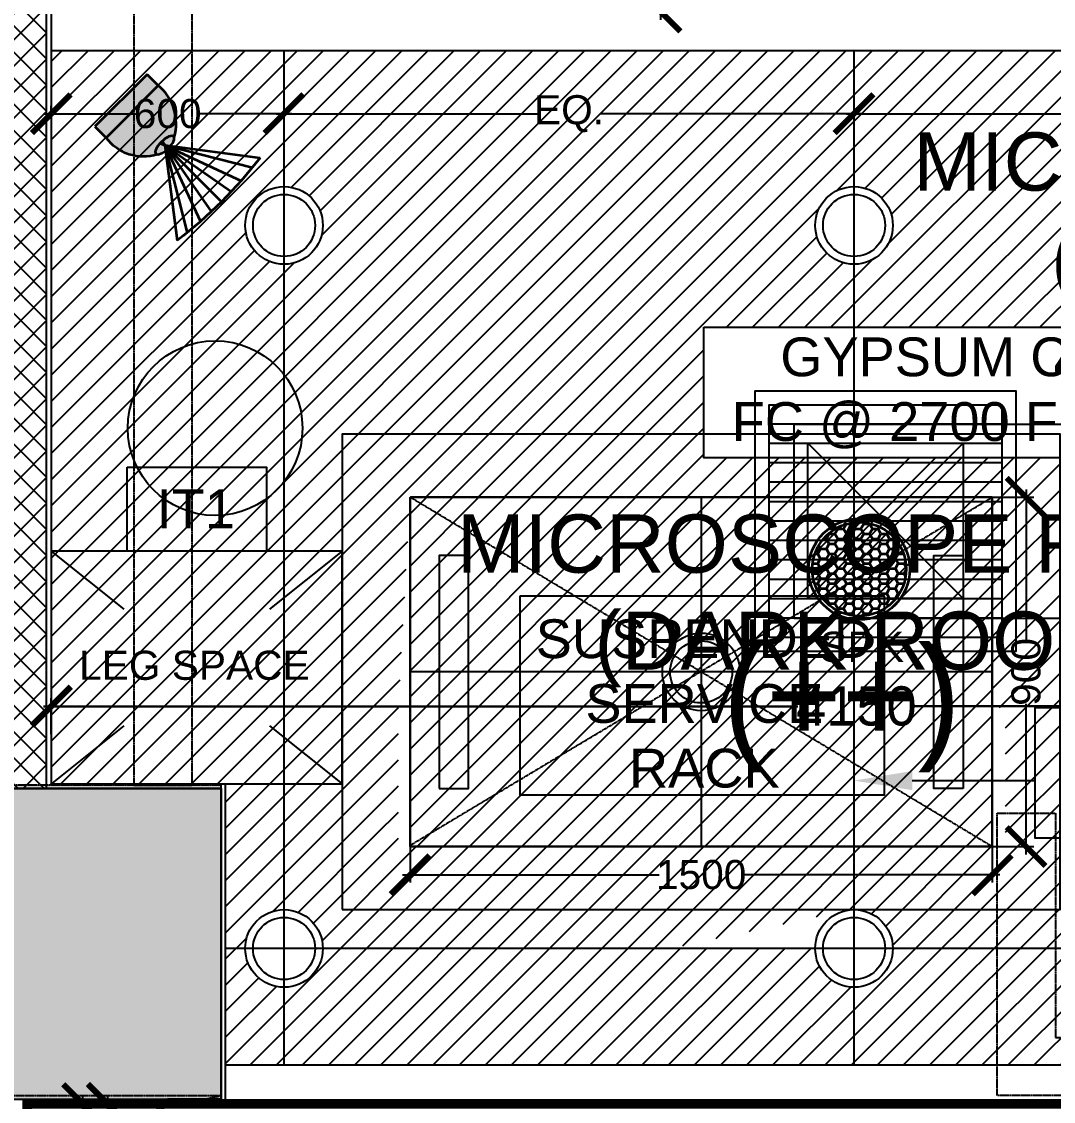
# Model space of a CAD drawing. Header units: millimetres. Extents: x -661525 to 498941, y 282148 to 1359693.
# Drawn here: x -232954 to -230295, y 666103 to 668885 of the extents above; entities that cross this region are included whole.
import ezdxf
from ezdxf import colors
from ezdxf.entities.mleader import LeaderData, LeaderLine
from ezdxf.math import Vec2, Vec3

# ---------------------------------------------------------------- set-up
doc = ezdxf.new("R2010")
doc.units = ezdxf.units.MM
doc.header["$LTSCALE"] = 2.5
doc.header["$PDMODE"] = 35
doc.header["$PDSIZE"] = 15
doc.linetypes.add('CENTER', pattern=[2, 1.25, -0.25, 0.25, -0.25])
doc.linetypes.add('DASHED', pattern=[0.75, 0.5, -0.25])
doc.layers.get('0').update_dxf_attribs({"linetype": 'CONTINUOUS'})
doc.layers.get('DEFPOINTS').update_dxf_attribs({"linetype": 'CONTINUOUS'})
for name, color, linetype in [('A-ANNO-GRID', 5, 'CENTER'), ('A-ANNO-TEXT', 7, 'CONTINUOUS'), ('A-COLS', 7, 'CONTINUOUS'), ('A-COLS-PATT', 252, 'CONTINUOUS'), ('A-ELEV', 8, 'CONTINUOUS'), ('A-WALL-2', 8, 'CONTINUOUS'), ('A-WALL-PATT-150', 8, 'CONTINUOUS'), ('A-WALL-PLAS', 8, 'CONTINUOUS'), ('CEILING', 11, 'CONTINUOUS'), ('DEMARCATION', 8, 'CONTINUOUS'), ('DOOR TYPE', 7, 'CONTINUOUS'), ('I-FURN', 14, 'CONTINUOUS'), ('v-grill', 3, 'CONTINUOUS'), ('V-pressure Gradient', 1, 'CONTINUOUS'), ('v-SA DUCT', 4, 'CONTINUOUS')]:
    doc.layers.add(name, color=color, linetype=linetype)
doc.layers.add('area', color=5, linetype='CONTINUOUS', plot=False)
for name, color, linetype, lineweight in [('LAB MODULE', 1, 'CONTINUOUS', 25), ('partition', 6, 'CONTINUOUS', 18), ('v-ss cctv', 3, 'CONTINUOUS', 35), ('VEMCPL-PA', 4, 'CONTINUOUS', 35)]:
    doc.layers.add(name, color=color, linetype=linetype, lineweight=lineweight)
doc.styles.add('ARIAL', font='arial.ttf')
doc.styles.add('COMPLEX', font='complex.shx', dxfattribs={"width": 0.8})
doc.styles.add('ROMAND', font='ROMAND')
doc.styles.get("Standard").update_dxf_attribs({"font": 'txt.shx', "height": 1})
doc.dimstyles.new('TICK100', dxfattribs={"dimtxt": 250, "dimasz": 200, "dimexe": 150, "dimexo": 10, "dimgap": 50, "dimtad": 0, "dimdec": 0, "dimrnd": 5, "dimzin": 1, "dimdsep": 46, "dimtxsty": 'COMPLEX', "dimblk1": 'ARCHTICK', "dimblk2": 'ARCHTICK', "dimsah": 1, "dimcen": 0.09375, "dimdle": 150, "dimclrd": 11, "dimclre": 11, "dimclrt": 7, "dimadec": 0, "dimazin": 0, "dimtfac": 1, "dimtdec": 0, "dimtofl": 0, "dimtmove": 0, "dimatfit": 3, "dimldrblk": 'OPEN90', "dimfxl": 1, "dimtolj": 1, "dimtzin": 1, "dimarcsym": 0})

# ---------------------------------------------------------------- blocks, each defined once
blk = doc.blocks.new('_ARCHTICK')
at = {"color": 0, "linetype": 'ByBlock', "const_width": 0.15}
blk.add_lwpolyline([(-0.5, -0.5), (0.5, 0.5)], dxfattribs=at)
blk = doc.blocks.new('*D242')
at = {"layer": 'DEFPOINTS', "color": 0, "transparency": 16777216}
for p in [(-232939.7, 666098.3), (-232939.7, 665598.3), (-232732.8, 665598.3)]:
    blk.add_point(p, dxfattribs=at)
at = {"layer": 'DEMARCATION', "color": 8, "lineweight": -2, "transparency": 16777216}
for p, q in [((-232732.8, 666118.3), (-232732.8, 665958.4)), ((-232939.7, 666098.3), (-232712.8, 666098.3)), ((-232732.8, 665578.3), (-232732.8, 665738.1)), ((-232939.7, 665598.3), (-232712.8, 665598.3))]:
    blk.add_line(p, q, dxfattribs=at)
at = {"layer": 'DEMARCATION', "color": 8, "lineweight": -2, "transparency": 16777216, "xscale": 100, "yscale": 100, "zscale": 100}
for p, rotation in [((-232732.8, 666098.3), 90), ((-232732.8, 665598.3), 270)]:
    blk.add_blockref('_ARCHTICK', p, dxfattribs=dict(at, rotation=rotation))
at = {"layer": 'DEMARCATION', "color": 1, "transparency": 16777216, "insert": (-232732.8, 665848.3), "char_height": 100, "attachment_point": 5, "rotation": 90, "style": 'ARIAL'}
blk.add_mtext('\\A1;500', dxfattribs=at)
blk = doc.blocks.new('*D245')
at = {"layer": 'DEFPOINTS', "color": 0, "transparency": 16777216}
for p in [(-228727.7, 667122), (-232877.7, 667050.8), (-228727.7, 667050.8)]:
    blk.add_point(p, dxfattribs=at)
at = {"layer": 'DEMARCATION', "color": 8, "lineweight": -2, "transparency": 16777216}
for p, q in [((-232897.7, 667122), (-230953.7, 667122)), ((-232877.7, 667050.8), (-232877.7, 667142)), ((-228707.7, 667122), (-230651.8, 667122)), ((-228727.7, 667050.8), (-228727.7, 667142))]:
    blk.add_line(p, q, dxfattribs=at)
at = {"layer": 'DEMARCATION', "color": 8, "lineweight": -2, "transparency": 16777216, "xscale": 100, "yscale": 100, "zscale": 100, "rotation": 180}
blk.add_blockref('_ARCHTICK', (-232877.7, 667122), dxfattribs=at)
at = {"layer": 'DEMARCATION', "color": 8, "lineweight": -2, "transparency": 16777216, "xscale": 100, "yscale": 100, "zscale": 100}
blk.add_blockref('_ARCHTICK', (-228727.7, 667122), dxfattribs=at)
at = {"layer": 'DEMARCATION', "color": 1, "transparency": 16777216, "insert": (-230802.7, 667122), "char_height": 100, "attachment_point": 5, "style": 'ARIAL'}
blk.add_mtext('\\A1;4150', dxfattribs=at)
blk = doc.blocks.new('cctv')
at = {"layer": 'v-ss cctv'}
h = blk.add_hatch(color=256, dxfattribs=at)
h.set_gradient(color1=(255, 0, 255), one_color=1, tint=1, name='SPHERICAL')
edge = h.paths.add_edge_path()
edge.add_ellipse((37.5, 98.5), major_axis=(-198.3, 1.7), ratio=0.995489, start_angle=-62.1943, end_angle=9.4322)
edge.add_line((-158.4, 67.8), (158.4, 67.8))
edge.add_ellipse((-42.7, 98.5), major_axis=(-146.2, 146.5), ratio=0.953323, start_angle=217.6919, end_angle=286.6026)
edge.add_ellipse((-2.6, 268.6), major_axis=(-53.3, -0.9), ratio=0.381165, start_angle=-17.5232, end_angle=192.6128, ccw=False)
h = blk.add_hatch(color=256, dxfattribs=at)
h.set_gradient(color1=(192, 192, 192), one_color=1, tint=1, name='SPHERICAL')
h.paths.add_polyline_path([(-158.4, 67.8), (-158.4, 0), (158.4, 0), (158.4, 67.8)])
at = {"layer": 'v-ss cctv', "color": 5}
for p, q in [((-2.6, 268.6, -1183.6), (-125.9, 608.5, -1183.6)), ((1, 248.4, -1183.6), (-63.5, 611.6, -1183.6)), ((-9.9, 248.4, -1183.6), (120.8, 608.6, -1183.6)), ((-6.2, 248.3, -1183.6), (58.4, 611.6, -1183.6)), ((-2.6, 268.6, -1183.6), (-2.6, 612.6, -1183.6)), ((-2.6, 268.6, -1183.6), (-253.6, 595.7, -1183.6)), ((-2.6, 268.6, -1183.6), (-201, 602.1, -1183.6)), ((-2.6, 268.6, -1183.6), (195.9, 602.2, -1183.6)), ((-2.6, 268.6, -995.4), (247.9, 595.9, -995.4)), ((-2.6, 268.6, -1183.6), (248.5, 595.8, -1183.6)), ((-2.6, 268.6, -995.4), (248.5, 595.8, -995.4)), ((-158.4, 67.8), (158.4, 67.8)), ((-158.4, 0), (-158.4, 67.8)), ((158.4, 67.8), (158.4, 0)), ((158.4, 0), (-158.4, 0))]:
    blk.add_line(p, q, dxfattribs=at)
at = {"layer": 'v-ss cctv'}
blk.add_line((49.4, 273.9), (49.4, 273.9, -1371.9), dxfattribs=at)
at = {"layer": 'v-ss cctv', "color": 5}
for centre, major_axis, ratio, start_param, end_param in [((-2.1, -1270.7, -1183.6), (-1883.3, 0), 1, 4.578935, 4.846354), ((37.5, 98.5), (-198.3, 1.7), 0.995489, -1.085495, 0.164622)]:
    blk.add_ellipse(centre, major_axis=major_axis, ratio=ratio, start_param=start_param, end_param=end_param, dxfattribs=at)
blk.add_ellipse((-2.6, 268.6, -1371.9), major_axis=(-53.3, -0.9), ratio=0.381165, dxfattribs=at)
at = {"layer": 'v-ss cctv', "color": 5, "extrusion": (0, 0, -1)}
blk.add_ellipse((-42.7, 98.5), major_axis=(-146.2, 146.5), ratio=0.953323, start_param=1.280813, end_param=2.483746, dxfattribs=at)
blk = doc.blocks.new('Speaker')
at = {"layer": 'VEMCPL-PA', "ltscale": 0.5}
h = blk.add_hatch(dxfattribs=at)
h.set_pattern_fill('HONEY', color=150, scale=45.6192, angle=-360, style=0)
h.set_pattern_definition([(360, (-3673431.3123, 155088.758), (8.5536, 4.938423241), [5.7024, -11.4048]), (120, (-3673431.3123, 155088.758), (-8.553599981, 4.938423273), [5.7024, -11.4048]), (60, (-3673431.3123, 155088.758), (1.9e-08, 9.876846514), [-11.4048, 5.7024])])
edge = h.paths.add_edge_path()
edge.add_arc((0, 0), 46.5, 0, 360)
at = {"layer": 'VEMCPL-PA', "color": 150, "ltscale": 0.5}
for radius in [50.2, 46.5]:
    blk.add_circle((0, 0), radius, dxfattribs=at)
at = {"layer": 'VEMCPL-PA', "color": 150, "insert": (-39.4, -62), "char_height": 30, "width": 296.044, "attachment_point": 1, "style": 'ARIAL'}
blk.add_mtext('SPK', dxfattribs=at)
blk = doc.blocks.new('key')
h = blk.add_hatch(color=252)
h.dxf.hatch_style = 1
h.paths.add_polyline_path([(3400141, 676440.7), (3399541, 676440.7), (3399541, 675640.7), (3400141, 675640.7)])
at = {"color": 252}
for points in [[(3400066, 676440.7), (3400066, 685293.5), (3399916, 685293.5), (3399916, 676440.7), (3400066, 676440.7)], [(3403766, 676785.6), (3403766, 674140.6), (3403616, 674140.6), (3403616, 675640.7), (3402141, 675640.7), (3402141, 676368.5), (3402291, 676368.5), (3402291, 675790.7), (3403616, 675790.7), (3403616, 676935.6), (3408766, 676935.6), (3408766, 676785.6), (3403766, 676785.6)], [(3399541, 675509.8), (3400141, 675640.7)]]:
    blk.add_lwpolyline(points, dxfattribs=at)
blk.add_lwpolyline([(3400141, 676440.7), (3399541, 676440.7), (3399541, 675640.7), (3400141, 675640.7)], close=True, dxfattribs=at)
blk = doc.blocks.new('*D491')
at = {"layer": 'CEILING', "color": 8, "lineweight": -2}
for p, q in [((-231306.3, 669305.2), (-231306.3, 669179.2)), ((-231306.3, 669285.2), (-231326.3, 669285.2)), ((-231306.3, 668890.2), (-231306.3, 669016.1)), ((-231302.3, 668910.2), (-231326.3, 668910.2))]:
    blk.add_line(p, q, dxfattribs=at)
at = {"layer": 'DEFPOINTS', "color": 0}
for p in [(-231306.3, 669285.2), (-231306.3, 669285.2), (-231302.3, 668910.2)]:
    blk.add_point(p, dxfattribs=at)
at = {"layer": 'CEILING', "color": 8, "lineweight": -2, "xscale": 100, "yscale": 100, "zscale": 100}
for p, rotation in [((-231306.3, 669285.2), 90), ((-231306.3, 668910.2), 270)]:
    blk.add_blockref('_ARCHTICK', p, dxfattribs=dict(at, rotation=rotation))
at = {"layer": 'CEILING', "color": 1, "insert": (-231306.3, 669097.7), "char_height": 75, "attachment_point": 5, "rotation": 90, "style": 'ARIAL'}
blk.add_mtext('\\A1;EQ.', dxfattribs=at)
blk = doc.blocks.new('*D515')
at = {"layer": 'CEILING', "color": 8, "lineweight": -2}
for p, q in [((-232796.8, 666117.3), (-232796.8, 665484.8)), ((-232939.7, 666097.3), (-232776.8, 666097.3)), ((-232796.8, 664689.3), (-232796.8, 665321.7)), ((-232939.7, 664709.3), (-232776.8, 664709.3))]:
    blk.add_line(p, q, dxfattribs=at)
at = {"layer": 'DEFPOINTS', "color": 0}
for p in [(-232939.7, 666097.3), (-232796.8, 666097.3), (-232939.7, 664709.3)]:
    blk.add_point(p, dxfattribs=at)
at = {"layer": 'CEILING', "color": 8, "lineweight": -2, "xscale": 100, "yscale": 100, "zscale": 100}
for p, rotation in [((-232796.8, 666097.3), 90), ((-232796.8, 664709.3), 270)]:
    blk.add_blockref('_ARCHTICK', p, dxfattribs=dict(at, rotation=rotation))
at = {"layer": 'CEILING', "color": 1, "insert": (-232796.8, 665403.3), "char_height": 75, "attachment_point": 5, "rotation": 90, "style": 'ARIAL'}
blk.add_mtext('\\A1;EQ.', dxfattribs=at)
blk = doc.blocks.new('*D533')
at = {"layer": 'DEFPOINTS', "color": 0}
for p in [(-232939.7, 666097.3), (-232939.7, 665597.3), (-232732.8, 665597.3)]:
    blk.add_point(p, dxfattribs=at)
at = {"layer": 'DEMARCATION', "color": 8, "lineweight": -2}
for p, q in [((-232732.8, 666117.3), (-232732.8, 665957.4)), ((-232939.7, 666097.3), (-232712.8, 666097.3)), ((-232732.8, 665577.3), (-232732.8, 665737.1)), ((-232939.7, 665597.3), (-232712.8, 665597.3))]:
    blk.add_line(p, q, dxfattribs=at)
at = {"layer": 'DEMARCATION', "color": 8, "lineweight": -2, "xscale": 100, "yscale": 100, "zscale": 100}
for p, rotation in [((-232732.8, 666097.3), 90), ((-232732.8, 665597.3), 270)]:
    blk.add_blockref('_ARCHTICK', p, dxfattribs=dict(at, rotation=rotation))
at = {"layer": 'DEMARCATION', "color": 1, "insert": (-232732.8, 665847.3), "char_height": 100, "attachment_point": 5, "rotation": 90, "style": 'ARIAL'}
blk.add_mtext('\\A1;500', dxfattribs=at)
blk = doc.blocks.new('*D536')
at = {"layer": 'DEFPOINTS', "color": 0}
for p in [(-228727.7, 667121), (-232877.7, 667049.8), (-228727.7, 667049.8)]:
    blk.add_point(p, dxfattribs=at)
at = {"layer": 'DEMARCATION', "color": 8, "lineweight": -2}
for p, q in [((-232897.7, 667121), (-230953.7, 667121)), ((-232877.7, 667049.8), (-232877.7, 667141)), ((-228707.7, 667121), (-230651.8, 667121)), ((-228727.7, 667049.8), (-228727.7, 667141))]:
    blk.add_line(p, q, dxfattribs=at)
at = {"layer": 'DEMARCATION', "color": 8, "lineweight": -2, "xscale": 100, "yscale": 100, "zscale": 100, "rotation": 180}
blk.add_blockref('_ARCHTICK', (-232877.7, 667121), dxfattribs=at)
at = {"layer": 'DEMARCATION', "color": 8, "lineweight": -2, "xscale": 100, "yscale": 100, "zscale": 100}
blk.add_blockref('_ARCHTICK', (-228727.7, 667121), dxfattribs=at)
at = {"layer": 'DEMARCATION', "color": 1, "insert": (-230802.7, 667121), "char_height": 100, "attachment_point": 5, "style": 'ARIAL'}
blk.add_mtext('\\A1;4150', dxfattribs=at)
blk = doc.blocks.new('*D568')
at = {"layer": 'CEILING', "color": 8, "lineweight": -2}
for p, q in [((-232877.7, 668648), (-232877.7, 668668)), ((-232277.7, 668648), (-232277.7, 668668)), ((-232897.7, 668648), (-232660.6, 668648)), ((-232257.7, 668648), (-232494.9, 668648))]:
    blk.add_line(p, q, dxfattribs=at)
at = {"layer": 'DEFPOINTS', "color": 0}
for p in [(-232877.7, 668648), (-232277.7, 668648), (-232277.7, 668648)]:
    blk.add_point(p, dxfattribs=at)
at = {"layer": 'CEILING', "color": 8, "lineweight": -2, "xscale": 100, "yscale": 100, "zscale": 100, "rotation": 180}
blk.add_blockref('_ARCHTICK', (-232877.7, 668648), dxfattribs=at)
at = {"layer": 'CEILING', "color": 8, "lineweight": -2, "xscale": 100, "yscale": 100, "zscale": 100}
blk.add_blockref('_ARCHTICK', (-232277.7, 668648), dxfattribs=at)
at = {"layer": 'CEILING', "color": 1, "insert": (-232577.7, 668648), "char_height": 75, "attachment_point": 5, "style": 'ARIAL'}
blk.add_mtext('\\A1;600', dxfattribs=at)
blk = doc.blocks.new('*D569')
at = {"layer": 'CEILING', "color": 8, "lineweight": -2}
for p, q in [((-230808.7, 668648), (-230808.7, 668668)), ((-229327.7, 668648), (-229327.7, 668668)), ((-230828.7, 668648), (-230149.8, 668648)), ((-229307.7, 668648), (-229986.7, 668648))]:
    blk.add_line(p, q, dxfattribs=at)
at = {"layer": 'DEFPOINTS', "color": 0}
for p in [(-230808.7, 668648), (-229327.7, 668648), (-229327.7, 668648)]:
    blk.add_point(p, dxfattribs=at)
at = {"layer": 'CEILING', "color": 8, "lineweight": -2, "xscale": 100, "yscale": 100, "zscale": 100, "rotation": 180}
blk.add_blockref('_ARCHTICK', (-230808.7, 668648), dxfattribs=at)
at = {"layer": 'CEILING', "color": 8, "lineweight": -2, "xscale": 100, "yscale": 100, "zscale": 100}
blk.add_blockref('_ARCHTICK', (-229327.7, 668648), dxfattribs=at)
at = {"layer": 'CEILING', "color": 1, "insert": (-230068.2, 668648), "char_height": 75, "attachment_point": 5, "style": 'ARIAL'}
blk.add_mtext('\\A1;EQ.', dxfattribs=at)
blk = doc.blocks.new('*D570')
at = {"layer": 'CEILING', "color": 8, "lineweight": -2}
for p, q in [((-232277.7, 668648), (-232277.7, 668668)), ((-230808.7, 668648), (-230808.7, 668668)), ((-232297.7, 668648), (-231624.8, 668648)), ((-230788.7, 668648), (-231461.7, 668648))]:
    blk.add_line(p, q, dxfattribs=at)
at = {"layer": 'DEFPOINTS', "color": 0}
for p in [(-232277.7, 668648), (-230808.7, 668648), (-230808.7, 668648)]:
    blk.add_point(p, dxfattribs=at)
at = {"layer": 'CEILING', "color": 8, "lineweight": -2, "xscale": 100, "yscale": 100, "zscale": 100, "rotation": 180}
blk.add_blockref('_ARCHTICK', (-232277.7, 668648), dxfattribs=at)
at = {"layer": 'CEILING', "color": 8, "lineweight": -2, "xscale": 100, "yscale": 100, "zscale": 100}
blk.add_blockref('_ARCHTICK', (-230808.7, 668648), dxfattribs=at)
at = {"layer": 'CEILING', "color": 1, "insert": (-231543.2, 668648), "char_height": 75, "attachment_point": 5, "style": 'ARIAL'}
blk.add_mtext('\\A1;EQ.', dxfattribs=at)
blk = doc.blocks.new('*D591')
at = {"layer": 'DEFPOINTS', "color": 0}
for p in [(-231952.7, 666759.8), (-230452.7, 666759.8), (-231952.7, 666687.3)]:
    blk.add_point(p, dxfattribs=at)
at = {"layer": 'I-FURN', "color": 8, "lineweight": -2}
for p, q in [((-231952.7, 666759.8), (-231952.7, 666667.3)), ((-230452.7, 666759.8), (-230452.7, 666667.3)), ((-231972.7, 666687.3), (-231310.9, 666687.3)), ((-230432.7, 666687.3), (-231094.5, 666687.3))]:
    blk.add_line(p, q, dxfattribs=at)
at = {"layer": 'I-FURN', "color": 8, "lineweight": -2, "xscale": 100, "yscale": 100, "zscale": 100, "rotation": 180}
blk.add_blockref('_ARCHTICK', (-231952.7, 666687.3), dxfattribs=at)
at = {"layer": 'I-FURN', "color": 8, "lineweight": -2, "xscale": 100, "yscale": 100, "zscale": 100}
blk.add_blockref('_ARCHTICK', (-230452.7, 666687.3), dxfattribs=at)
at = {"layer": 'I-FURN', "color": 1, "insert": (-231202.7, 666687.3), "char_height": 75, "attachment_point": 5, "style": 'ARIAL'}
blk.add_mtext('\\A1;1500', dxfattribs=at)
blk = doc.blocks.new('*D592')
at = {"layer": 'DEFPOINTS', "color": 0}
for p in [(-230452.7, 667659.8), (-230365.3, 667659.8), (-230452.7, 666759.8)]:
    blk.add_point(p, dxfattribs=at)
at = {"layer": 'I-FURN', "color": 8, "lineweight": -2}
for p, q in [((-230365.3, 667679.8), (-230365.3, 667292.4)), ((-230452.7, 667659.8), (-230345.3, 667659.8)), ((-230365.3, 666739.8), (-230365.3, 667127.2)), ((-230452.7, 666759.8), (-230345.3, 666759.8))]:
    blk.add_line(p, q, dxfattribs=at)
at = {"layer": 'I-FURN', "color": 8, "lineweight": -2, "xscale": 100, "yscale": 100, "zscale": 100}
for p, rotation in [((-230365.3, 667659.8), 90), ((-230365.3, 666759.8), 270)]:
    blk.add_blockref('_ARCHTICK', p, dxfattribs=dict(at, rotation=rotation))
at = {"layer": 'I-FURN', "color": 1, "insert": (-230365.3, 667209.8), "char_height": 75, "attachment_point": 5, "rotation": 90, "style": 'ARIAL'}
blk.add_mtext('\\A1;900', dxfattribs=at)

msp = doc.modelspace()

# ---------------------------------------------------------------- hatches: boundary and pattern name
at = {"layer": 'A-COLS-PATT'}
h = msp.add_hatch(color=256, dxfattribs=at)
h.dxf.hatch_style = 1
h.paths.add_polyline_path([(-232439.7, 666909.3), (-233039.7, 666909.3), (-233039.7, 666109.3), (-232439.7, 666109.3)])
at = {"layer": 'A-WALL-PATT-150'}
h = msp.add_hatch(dxfattribs=at)
h.set_pattern_fill('ANSI37', color=254, scale=15, angle=360, style=0)
h.set_pattern_definition([(45, (95585.91, -106094.97), (-33.6759605, 33.6759605), []), (135, (95585.91, -106094.97), (-33.6759605, -33.6759605), [])])
h.paths.add_polyline_path([(-232889.7, 674982.2), (-233039.7, 674982.2), (-233039.7, 666909.3), (-232889.7, 666909.3)])
h.paths.add_polyline_path([(-233039.7, 674982.2), (-232889.7, 674982.2), (-232889.7, 675771.2), (-233039.7, 675771.2)])
at = {"layer": 'CEILING', "transparency": 33554607}
h = msp.add_hatch(dxfattribs=at)
h.set_pattern_fill('ANSI31', color=254, scale=15)
h.set_pattern_definition([(45, (-228727.734, 666197.267), (-33.67596, 33.67596), [])])
h.paths.add_polyline_path([(-232514.7, 668360.2), (-232877.7, 668360.2), (-232877.7, 666921.3), (-232514.7, 666921.3)])
h.paths.add_polyline_path([(-232514.7, 668810.2), (-232877.7, 668810.2), (-232877.7, 668360.2), (-232514.7, 668360.2)])
h.paths.add_polyline_path([(-232277.7, 668810.2), (-232514.7, 668810.2), (-232514.7, 668360.2), (-232377.7, 668360.2, -0.414214), (-232277.7, 668460.2)])
h.paths.add_polyline_path([(-232277.7, 668260.2, -0.414214), (-232377.7, 668360.2), (-232514.7, 668360.2), (-232514.7, 666921.3), (-232429.2, 666921.3), (-232429.2, 666707.3), (-232277.7, 666740.3)])
h.paths.add_polyline_path([(-232277.7, 666740.3), (-232429.2, 666707.3), (-232429.2, 666497.3), (-232377.7, 666497.3, -0.414214), (-232277.7, 666597.3)])
h.paths.add_polyline_path([(-232277.7, 666397.3, -0.414214), (-232377.7, 666497.3), (-232429.2, 666497.3), (-232429.2, 666246.7), (-232277.7, 666279.7)])
h.paths.add_polyline_path([(-232277.7, 666279.7), (-232429.2, 666246.7), (-232429.2, 666197.3), (-232277.7, 666197.3)])
h.paths.add_polyline_path([(-230808.7, 666397.3, -0.414214), (-230908.7, 666497.3), (-231279.8, 666497.3), (-232277.7, 666279.7), (-232277.7, 666197.3), (-230808.7, 666197.3)])
h.paths.add_polyline_path([(-231279.8, 666497.3), (-232177.7, 666497.3, -0.414214), (-232277.7, 666397.3), (-232277.7, 666279.7)])
h.paths.add_polyline_path([(-230808.7, 666600), (-230808.7, 666759.8), (-231952.7, 666759.8), (-232007.6, 666799.2), (-232277.7, 666740.3), (-232277.7, 666597.3, -0.414214), (-232177.7, 666497.3), (-231279.8, 666497.3)])
h.paths.add_polyline_path([(-231982.6, 667117.8), (-231952.7, 667659.8), (-230808.7, 667659.8), (-230808.7, 667761.2), (-231195.6, 667761.2), (-231195.6, 668097.7), (-230808.7, 668097.7), (-230808.7, 668260.2, -0.414214), (-230908.7, 668360.2), (-232177.7, 668360.2, -0.414214), (-232277.7, 668260.2), (-232277.7, 666740.3), (-231982.6, 666804.6)])
h.paths.add_polyline_path([(-230808.7, 668810.2), (-232277.7, 668810.2), (-232277.7, 668460.2, -0.414214), (-232177.7, 668360.2), (-230908.7, 668360.2, -0.414214), (-230808.7, 668460.2)])
h.paths.add_polyline_path([(-229327.7, 668810.2), (-230808.7, 668810.2), (-230808.7, 668460.2, -0.414214), (-230708.7, 668360.2), (-229427.7, 668360.2, -0.414214), (-229327.7, 668460.2)])
h.paths.add_polyline_path([(-229327.7, 668260.2, -0.414214), (-229427.7, 668360.2), (-230708.7, 668360.2, -0.414214), (-230808.7, 668260.2), (-230808.7, 668097.7), (-229631.4, 668097.7), (-229631.4, 667761.2), (-230808.7, 667761.2), (-230808.7, 667659.8), (-230452.7, 667659.8), (-230452.7, 667138.2), (-229327.7, 667383.4)])
h.paths.add_polyline_path([(-229327.7, 667383.4), (-230452.7, 667138.2), (-230452.7, 667117.8), (-230418.4, 667117.8), (-230418.4, 666781.3), (-230452.7, 666759.8), (-230808.7, 666759.8), (-230808.7, 666600), (-229327.7, 666922.9)])
h.paths.add_polyline_path([(-229327.7, 666922.9), (-230808.7, 666600), (-230808.7, 666597.3, -0.414214), (-230708.7, 666497.3), (-229427.7, 666497.3, -0.414214), (-229327.7, 666597.3)])
h.paths.add_polyline_path([(-229327.7, 666397.3, -0.414214), (-229427.7, 666497.3), (-230708.7, 666497.3, -0.414214), (-230808.7, 666397.3), (-230808.7, 666197.3), (-229327.7, 666197.3)])
h.paths.add_polyline_path([(-228964.7, 666497.3), (-229227.7, 666497.3, -0.414214), (-229327.7, 666397.3), (-229327.7, 666197.3), (-228964.7, 666197.3)])
h.paths.add_polyline_path([(-228727.7, 666497.3), (-228964.7, 666497.3), (-228964.7, 666197.3), (-228727.7, 666197.3)])
h.paths.add_polyline_path([(-228727.7, 667810.2), (-228727.7, 668360.2), (-228964.7, 668360.2), (-228964.7, 667462.6), (-229327.7, 667383.4), (-229327.7, 666922.9), (-228964.7, 667002), (-228964.7, 666497.3), (-228727.7, 666497.3)])
h.paths.add_polyline_path([(-228964.7, 667002), (-229327.7, 666922.9), (-229327.7, 666597.3, -0.414214), (-229227.7, 666497.3), (-228964.7, 666497.3)])
h.paths.add_polyline_path([(-228964.7, 668360.2), (-229227.7, 668360.2, -0.414214), (-229327.7, 668260.2), (-229327.7, 667383.4), (-228964.7, 667462.6)])
h.paths.add_polyline_path([(-228727.7, 668810.2), (-228964.7, 668810.2), (-228964.7, 668360.2), (-228727.7, 668360.2)])
h.paths.add_polyline_path([(-228964.7, 668810.2), (-229327.7, 668810.2), (-229327.7, 668460.2, -0.414214), (-229227.7, 668360.2), (-228964.7, 668360.2)])
h.paths.add_polyline_path([(-229133.4, 668570.2), (-228921, 668570.2), (-228921, 668724.7), (-229133.4, 668724.7)], flags=9)
at = {"layer": 'CEILING', "transparency": 33554641}
h = msp.add_hatch(dxfattribs=at)
h.set_pattern_fill('ANSI31', color=256, scale=15)
h.set_pattern_definition([(45, (-230452.734, 666759.767), (-33.676, 33.676), [])])
h.paths.add_polyline_path([(-231952.7, 667659.8), (-230452.7, 667659.8), (-230452.7, 666759.8), (-231952.7, 666759.8)])

# ---------------------------------------------------------------- linework, layer by layer
at = {"layer": 'A-COLS'}
msp.add_lwpolyline([(-232439.7, 666909.3), (-233039.7, 666909.3), (-233039.7, 666109.3), (-232439.7, 666109.3)], close=True, dxfattribs=at)
at = {"layer": 'A-ELEV'}
msp.add_lwpolyline([(-233039.7, 666272.3), (-233039.7, 666909.3), (-232439.7, 666909.3), (-232439.7, 666109.3), (-232577.7, 666109.3)], dxfattribs=at)
at = {"layer": 'A-WALL-2'}
msp.add_line((-232889.7, 666909.3), (-232889.7, 675771.2), dxfattribs=at)
at = {"layer": 'A-WALL-PLAS'}
msp.add_lwpolyline([(-232877.7, 675771.2), (-232877.7, 666921.3), (-232429.2, 666921.3), (-232429.2, 666097.3)], dxfattribs=at)
at = {"layer": 'area', "const_width": 25}
msp.add_lwpolyline([(-223714.7, 670960.2), (-223714.7, 668596.2), (-223838.7, 668596.2), (-223838.7, 668478.6), (-225063.7, 668478.4), (-225063.7, 667230.4), (-224415.7, 667230.4), (-224415.7, 667248.2), (-223714.7, 667247.2), (-223720.7, 665784.2), (-223826.7, 665784.2), (-223826.7, 665502.6), (-227127.2, 664782.7), (-227103.4, 664673.3), (-229132.1, 664232.9), (-229155.5, 664340.3), (-230031.9, 664150.8), (-231497.8, 663829.5), (-232939.7, 663515), (-232939.7, 666097.3), (-228627.7, 666097.3), (-228627.7, 675760.2)], dxfattribs=at)
at = {"layer": 'area'}
msp.add_lwpolyline([(-228727.7, 667810.2), (-228727.7, 668810.2), (-232877.7, 668810.2), (-232877.7, 666921.3), (-232429.2, 666921.3), (-232429.2, 666197.3), (-228727.7, 666197.3)], close=True, dxfattribs=at)
at = {"layer": 'CEILING', "color": 8, "linetype": 'DASHED'}
for p, q in [((-232277.7, 666197.3), (-232277.7, 668810.2)), ((-230808.7, 666197.3), (-230808.7, 668810.2)), ((-231202.7, 667659.8), (-231202.7, 666759.8)), ((-230452.7, 667209.8), (-231952.7, 667209.8)), ((-228727.7, 666497.3), (-232429.2, 666497.3))]:
    msp.add_line(p, q, dxfattribs=at)
at = {"layer": 'CEILING', "color": 1}
for points in [[(-231195.6, 668097.7), (-229631.4, 668097.7), (-229631.4, 667761.2), (-231195.6, 667761.2)], [(-230341.7, 667117.8), (-228777.5, 667117.8), (-228777.5, 666781.3), (-230341.7, 666781.3)]]:
    msp.add_lwpolyline(points, close=True, dxfattribs=at)
at = {"layer": 'CEILING'}
msp.add_lwpolyline([(-231952.7, 667659.8), (-230452.7, 667659.8), (-230452.7, 666759.8), (-231952.7, 666759.8)], close=True, dxfattribs=at)
at = {"layer": 'CEILING', "color": 253}
for points in [[(-231877.7, 666909.8), (-231802.7, 666909.8), (-231802.7, 667509.8), (-231877.7, 667509.8)], [(-230527.7, 666909.8), (-230602.7, 666909.8), (-230602.7, 667509.8), (-230527.7, 667509.8)]]:
    msp.add_lwpolyline(points, close=True, dxfattribs=at)
at = {"layer": 'CEILING', "color": 40}
for centre, radius in [((-232277.7, 668360.2), 100), ((-230808.7, 668360.2), 100), ((-232277.7, 668360.2), 80), ((-230808.7, 668360.2), 80), ((-231202.7, 667209.8), 100), ((-231202.7, 667209.8), 80), ((-232277.7, 666497.3), 100), ((-230808.7, 666497.3), 100), ((-232277.7, 666497.3), 80), ((-230808.7, 666497.3), 80)]:
    msp.add_circle(centre, radius, dxfattribs=at)
at = {"layer": 'I-FURN', "color": 6, "linetype": 'DASHED'}
for p, q in [((-231952.7, 666763.2), (-230452.7, 667659.8)), ((-230452.7, 666759.8), (-231952.7, 667659.8))]:
    msp.add_line(p, q, dxfattribs=at)
at = {"layer": 'I-FURN'}
for points in [[(-232127.7, 666597.3), (-230277.7, 666597.3), (-230277.7, 667822.3), (-232127.7, 667822.3)], [(-232127.7, 666921.3), (-232127.7, 667521.3), (-232877.7, 667521.3), (-232877.7, 666921.3)]]:
    msp.add_lwpolyline(points, close=True, dxfattribs=at)
at = {"layer": 'I-FURN', "color": 6, "linetype": 'DASHED'}
msp.add_lwpolyline([(-231952.7, 667659.8), (-231952.7, 666759.8), (-230452.7, 666759.8), (-230452.7, 667659.8)], close=True, dxfattribs=at)
at = {"layer": 'I-FURN', "color": 8}
msp.add_circle((-232455.3, 667837.9), 225, dxfattribs=at)
at = {"layer": 'LAB MODULE'}
for p, q in [((-232877.7, 667521.3), (-232690.2, 667371.3)), ((-232127.7, 667521.3), (-232315.2, 667371.3)), ((-232690.2, 667071.3), (-232879.7, 666919.7)), ((-232315.2, 667071.3), (-232127.7, 666921.3))]:
    msp.add_line(p, q, dxfattribs=at)
at = {"layer": 'LAB MODULE', "color": 3, "ltscale": 0.5}
for points in [[(-232682.3, 667737.6), (-232323.2, 667737.6), (-232323.2, 667521.3), (-232682.3, 667521.3)], [(-231669, 667405.6), (-230731.3, 667405.6), (-230731.3, 666892), (-231669, 666892)]]:
    msp.add_lwpolyline(points, close=True, dxfattribs=at)
at = {"layer": 'partition'}
for p, q in [((-232877.7, 668810.2), (-228627.7, 668810.2)), ((-228627.7, 666197.3), (-232429.2, 666197.3))]:
    msp.add_line(p, q, dxfattribs=at)
at = {"layer": 'v-grill'}
for p, q in [((-230427.7, 667848.3), (-231027.7, 667848.3)), ((-230427.7, 667798.3), (-231027.7, 667798.3)), ((-230427.7, 667748.3), (-231027.7, 667748.3)), ((-230427.7, 667698.3), (-231027.7, 667698.3)), ((-230427.7, 667648.3), (-231027.7, 667648.3)), ((-230427.7, 667598.3), (-231027.7, 667598.3)), ((-230427.7, 667548.3), (-231027.7, 667548.3)), ((-230427.7, 667498.3), (-231027.7, 667498.3)), ((-230427.7, 667448.3), (-231027.7, 667448.3)), ((-230427.7, 667398.3), (-231027.7, 667398.3)), ((-230427.7, 667348.3), (-231027.7, 667348.3))]:
    msp.add_line(p, q, dxfattribs=at)
for points in [[(-231063.7, 667262.3), (-231063.7, 667934.3), (-230391.7, 667934.3), (-230391.7, 667262.3)], [(-231027.7, 667298.3), (-231027.7, 667898.3), (-230427.7, 667898.3), (-230427.7, 667298.3)]]:
    msp.add_lwpolyline(points, close=True, dxfattribs=at)
at = {"layer": 'v-SA DUCT'}
for p, q in [((-230963.4, 667348.3), (-230963.4, 667848.3)), ((-230963.4, 667848.3), (-228372.8, 667848.3)), ((-230927.7, 667399.2), (-230527.7, 667799.2)), ((-230927.7, 667799.2), (-230527.7, 667399.2)), ((-230963.4, 667348.3), (-228222.8, 667348.3))]:
    msp.add_line(p, q, dxfattribs=at)
msp.add_lwpolyline([(-230927.7, 667399.2), (-230927.7, 667799.2), (-230527.7, 667799.2), (-230527.7, 667399.2)], close=True, dxfattribs=at)

# ---------------------------------------------------------------- block references
at = {"layer": 'A-ANNO-GRID', "rotation": 359.9999999999999}
msp.add_blockref('key', (-3632580.8, -9522.4), dxfattribs=at)
at = {"layer": 'v-ss cctv', "xscale": -0.6000000000931323, "yscale": 0.6000000000931323, "zscale": 0.6000000000931323, "rotation": 225.0000000000001}
msp.add_blockref('cctv', (-232697.9, 668682.1), dxfattribs=at)
at = {"layer": 'VEMCPL-PA', "color": 1, "xscale": 2.600000000093132, "yscale": 2.600000000093132, "zscale": 2.600000000093132}
msp.add_blockref('Speaker', (-230795.3, 667474.6), dxfattribs=at)

# ---------------------------------------------------------------- texts
at = {"layer": 'A-ANNO-TEXT', "color": 0, "ltscale": 0.5, "insert": (-227201.1, 668129.2), "char_height": 250, "width": 4767.61, "attachment_point": 6, "style": 'ROMAND'}
msp.add_mtext('\\A1;\\pxqc;{\\f@Arial Unicode MS|b0|i0|c0|p34;\\H0.6x;\\C256;MICROSCOPE ROOM\\P(DARK ROOM)\\P4.13M X 2.61M\\P112.88 SQ.FT.\\Fromand|c0;\\H1.6666x;\\C6; }', dxfattribs=at)
at = {"layer": 'CEILING', "color": 0, "ltscale": 0.5, "insert": (-229085.4, 667928.2), "char_height": 100, "width": 2623.643, "attachment_point": 6, "style": 'ROMAND'}
msp.add_mtext('\\A1;\\pxqc;{\\f@Arial Unicode MS|b0|i0|c0|p34;\\C1;GYPSUM CEILING\\PFC @ 2700 FROM FFL}', dxfattribs=at)
at = {"layer": 'DOOR TYPE', "color": 8, "ltscale": 0.5, "insert": (-228377.6, 667392.9), "char_height": 250, "width": 4767.61, "attachment_point": 6, "style": 'ROMAND'}
msp.add_mtext('\\A1;\\pxqc;{\\f@Arial Unicode MS|b0|i0|c0|p34;\\H0.6x;MICROSCOPE ROOM\\P(DARK ROOM)\\Fromand|c0;\\H1.6666x;\\C6; }', dxfattribs=at)
at = {"layer": 'LAB MODULE', "ltscale": 0.5, "attachment_point": 6, "style": 'ROMAND'}
for s, insert, char_height, width in [('\\A1;\\pxqc;{\\fArial|b0|i0|c0|p34;\\C3;IT1}', (-232113.4, 667629.9), 100, 783.884), ('\\A1;\\pxqc;{\\fArial|b0|i0|c0|p34;\\C3;SUSPENDED\\PSERVICE RACK}', (-230802.6, 667127.9), 100, 783.884), ('\\A1;\\pxqc;{\\fArial|b0|i0|c0|p34;LEG SPACE}', (-231197, 667226.4), 75, 2623.643)]:
    msp.add_mtext(s, dxfattribs=dict(at, insert=insert, char_height=char_height, width=width))
at = {"layer": 'V-pressure Gradient', "color": 5, "insert": (-230425.5, 667113.5), "char_height": 250, "width": 829.466, "attachment_point": 6, "style": 'ROMAND'}
msp.add_mtext('{\\pxqc;\\Farsimp.shx|c0;{\\C256;(++)}}', dxfattribs=at)

# ---------------------------------------------------------------- dimensions: what is measured, and where the dimension line sits
at = {"layer": 'CEILING'}
for base, p1, p2, override, picture, middle in [((-231306.3, 669285.2), (-231302.3, 668910.2), (-231306.3, 669285.2), {"dimtxt": 75, "dimasz": 100, "dimexe": 20, "dimexo": 0, "dimgap": 0, "dimrnd": 0, "dimtxsty": 'ARIAL', "dimdle": 20, "dimclrd": 8, "dimclre": 8, "dimclrt": 1}, '*D491', (-231306.3, 669097.7)), ((-232796.8, 666097.3), (-232939.7, 664709.3), (-232939.7, 666097.3), {"dimtxt": 75, "dimasz": 100, "dimexe": 20, "dimexo": 0, "dimgap": 0, "dimrnd": 0, "dimtxsty": 'ARIAL', "dimdle": 20, "dimclrd": 8, "dimclre": 8, "dimclrt": 1, "dimtmove": 1}, '*D515', (-232796.8, 665403.3))]:
    dim = msp.add_linear_dim(base=base, p1=p1, p2=p2, angle=90, text='EQ.', dimstyle='TICK100', override=override, dxfattribs=at)
    dim.commit()
    dim.dimension.update_dxf_attribs({"geometry": picture, "text_midpoint": middle})
dim = msp.add_linear_dim(base=(-232277.7, 668648), p1=(-232877.7, 668648), p2=(-232277.7, 668648), dimstyle='TICK100', override={"dimtxt": 75, "dimasz": 100, "dimexe": 20, "dimexo": 0, "dimgap": 0, "dimrnd": 0, "dimtxsty": 'ARIAL', "dimdle": 20, "dimclrd": 8, "dimclre": 8, "dimclrt": 1}, dxfattribs=at)
dim.commit()
dim.dimension.update_dxf_attribs({"geometry": '*D568', "text_midpoint": (-232577.7, 668648)})
for base, p1, p2, picture, middle in [((-230808.7, 668648), (-232277.7, 668648), (-230808.7, 668648), '*D570', (-231543.2, 668648)), ((-229327.7, 668648), (-230808.7, 668648), (-229327.7, 668648), '*D569', (-230068.2, 668648))]:
    dim = msp.add_linear_dim(base=base, p1=p1, p2=p2, text='EQ.', dimstyle='TICK100', override={"dimtxt": 75, "dimasz": 100, "dimexe": 20, "dimexo": 0, "dimgap": 0, "dimrnd": 0, "dimtxsty": 'ARIAL', "dimdle": 20, "dimclrd": 8, "dimclre": 8, "dimclrt": 1, "dimtmove": 1}, dxfattribs=at)
    dim.commit()
    dim.dimension.update_dxf_attribs({"geometry": picture, "text_midpoint": middle})
at = {"layer": 'DEMARCATION'}
for base, p1, p2, picture, middle in [((-228727.7, 667122), (-232877.7, 667050.8), (-228727.7, 667050.8), '*D245', (-230802.7, 667122)), ((-228727.7, 667121), (-232877.7, 667049.8), (-228727.7, 667049.8), '*D536', (-230802.7, 667121))]:
    dim = msp.add_linear_dim(base=base, p1=p1, p2=p2, dimstyle='TICK100', override={"dimtxt": 100, "dimasz": 100, "dimexe": 20, "dimexo": 0, "dimgap": 0, "dimrnd": 0, "dimtxsty": 'ARIAL', "dimdle": 20, "dimclrd": 8, "dimclre": 8, "dimclrt": 1}, dxfattribs=at)
    dim.commit()
    dim.dimension.update_dxf_attribs({"geometry": picture, "text_midpoint": middle})
for base, p1, p2, picture, middle in [((-232732.8, 665598.3), (-232939.7, 666098.3), (-232939.7, 665598.3), '*D242', (-232732.8, 665848.3)), ((-232732.8, 665597.3), (-232939.7, 666097.3), (-232939.7, 665597.3), '*D533', (-232732.8, 665847.3))]:
    dim = msp.add_linear_dim(base=base, p1=p1, p2=p2, angle=90, dimstyle='TICK100', override={"dimtxt": 100, "dimasz": 100, "dimexe": 20, "dimexo": 0, "dimgap": 0, "dimrnd": 0, "dimtxsty": 'ARIAL', "dimdle": 20, "dimclrd": 8, "dimclre": 8, "dimclrt": 1}, dxfattribs=at)
    dim.commit()
    dim.dimension.update_dxf_attribs({"geometry": picture, "text_midpoint": middle})
at = {"layer": 'I-FURN'}
dim = msp.add_linear_dim(base=(-230365.3, 667659.8), p1=(-230452.7, 666759.8), p2=(-230452.7, 667659.8), angle=90, dimstyle='TICK100', override={"dimtxt": 75, "dimasz": 100, "dimexe": 20, "dimexo": 0, "dimgap": 0, "dimrnd": 0, "dimtxsty": 'ARIAL', "dimdle": 20, "dimclrd": 8, "dimclre": 8, "dimclrt": 1}, dxfattribs=at)
dim.commit()
dim.dimension.update_dxf_attribs({"geometry": '*D592', "text_midpoint": (-230365.3, 667209.8)})
dim = msp.add_linear_dim(base=(-231952.7, 666687.3), p1=(-230452.7, 666759.8), p2=(-231952.7, 666759.8), dimstyle='TICK100', override={"dimtxt": 75, "dimasz": 100, "dimexe": 20, "dimexo": 0, "dimgap": 0, "dimrnd": 0, "dimtxsty": 'ARIAL', "dimdle": 20, "dimclrd": 8, "dimclre": 8, "dimclrt": 1}, dxfattribs=at)
dim.commit()
dim.dimension.update_dxf_attribs({"geometry": '*D591', "text_midpoint": (-231202.7, 666687.3)})

# ---------------------------------------------------------------- leaders
at = {"layer": 'CEILING'}
ml = msp.add_multileader_mtext('Standard', dxfattribs=at)
ml.set_content('', color=256)
ml.set_leader_properties()
ml.build(insert=Vec2(0, 0))
ml.multileader.update_dxf_attribs({"has_text_frame": 1, "text_right_attachment_type": 6, "dogleg_length": 0.36, "arrow_head_size": 150})
ctx = ml.context
ctx.base_point, ctx.arrow_head_size, ctx.plane_origin = Vec3(-230341.4, 666929.8), 150, Vec3(-230808.7, 666929.8)
ctx.right_attachment = 6
notes = []
notes.append((ctx, [(0, (1, 1, 0), (-230341.7, 666929.8), (1, 0), 0.36, [(0, [(-230808.7, 666929.8)], 0, [])])]))
ctx.mtext.insert, ctx.mtext.flow_direction = Vec3(-230339.4, 666931.8), 5
for ctx, leaders in notes:
    for number, flags, end, landing, length, lines in leaders:
        leader = LeaderData()
        leader.index, (leader.has_last_leader_line, leader.has_dogleg_vector, leader.attachment_direction) = number, flags
        leader.last_leader_point, leader.dogleg_vector, leader.dogleg_length = Vec3(end), Vec3(landing), length
        for number, points, colour, breaks in lines:
            line = LeaderLine()
            line.index, line.vertices, line.color, line.breaks = number, Vec3.list(points), colors.encode_raw_color(colour), breaks
            leader.lines.append(line)
        ctx.leaders.append(leader)

doc.saveas('drawing.dxf')
